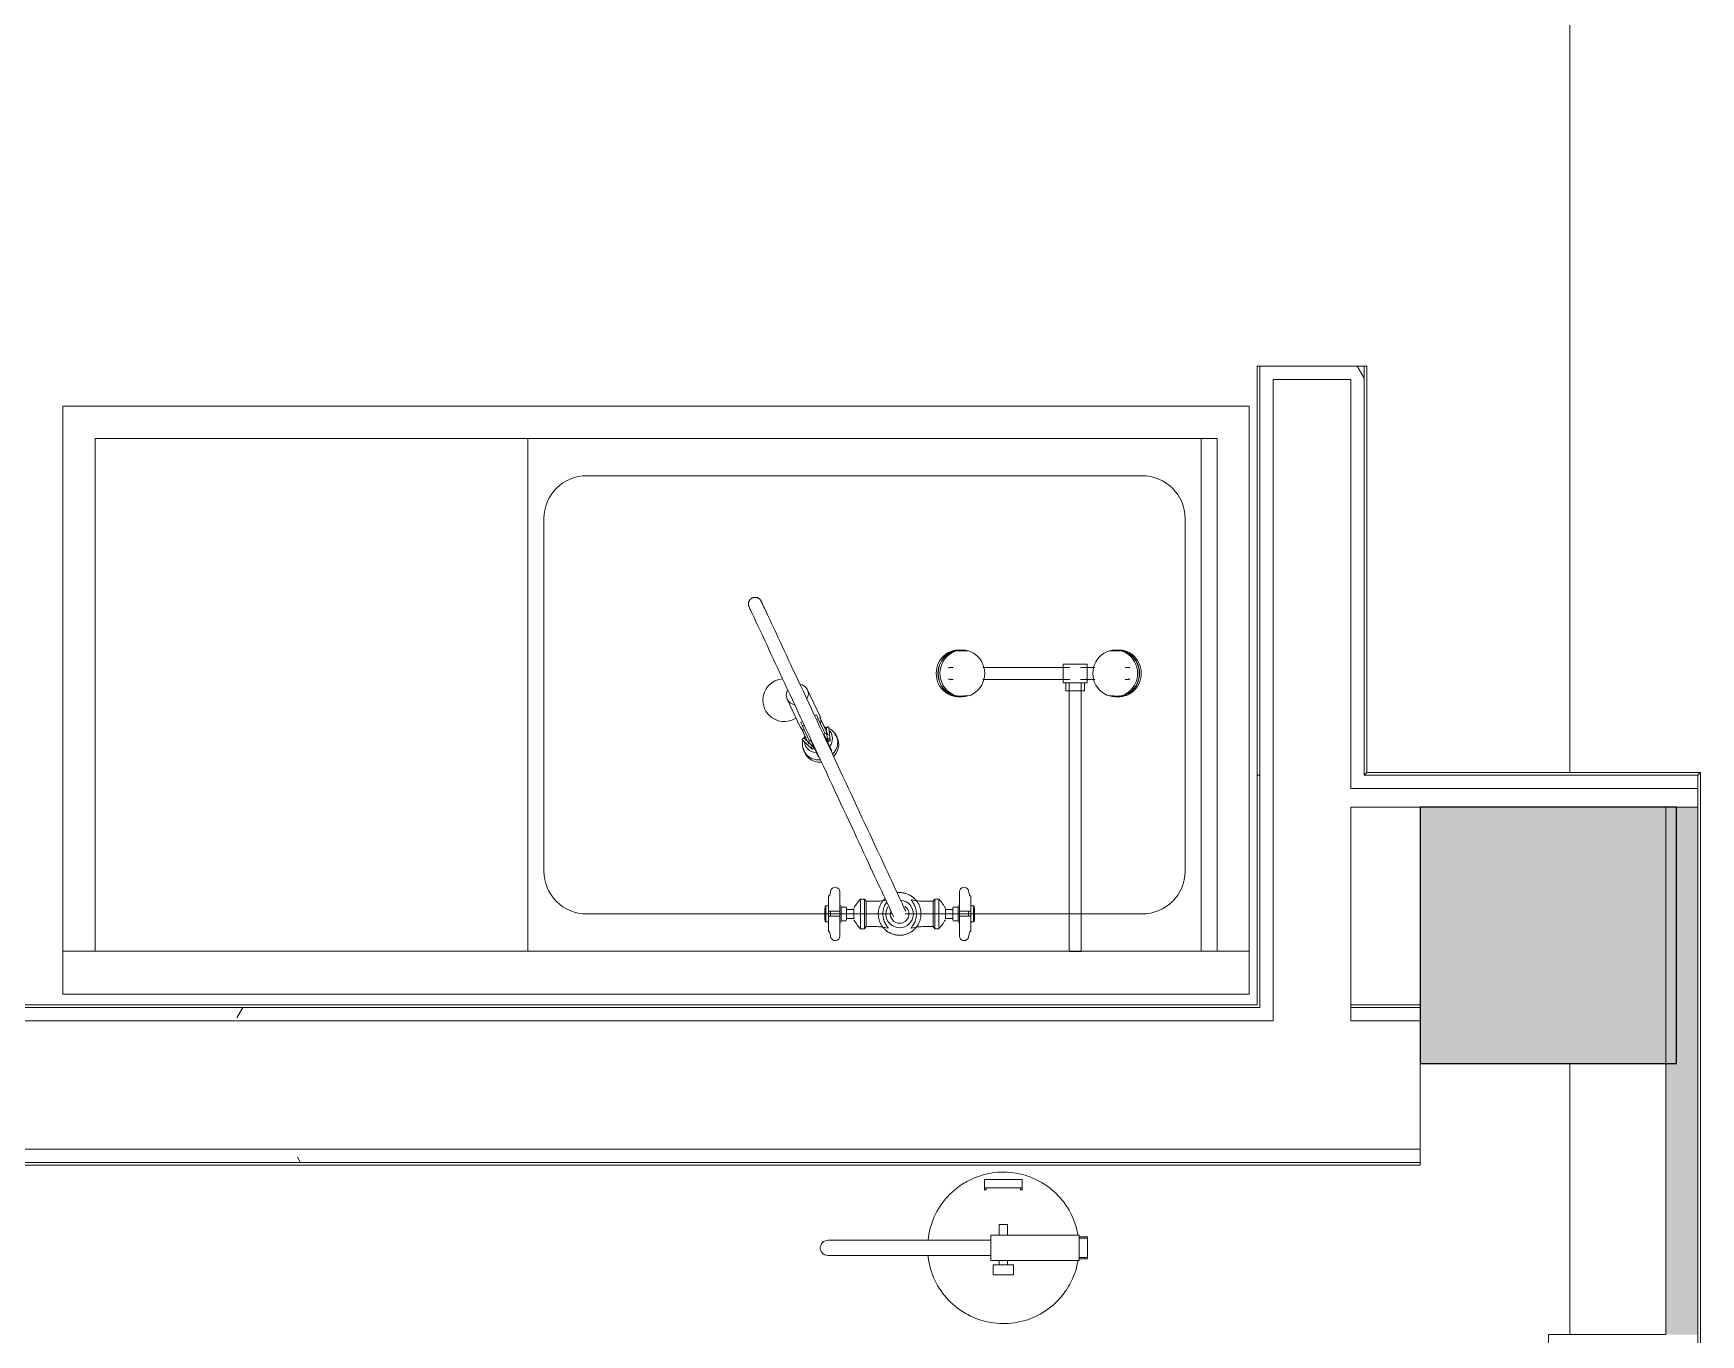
# Model space of a CAD drawing. Header units: inches. Extents: x -3640 to -1418, y -3630 to 137.
# Drawn here: x -3210.3 to -3132.3, y -2033.3 to -1972.4 of the extents above; entities that cross this region are included whole.
import ezdxf

# ---------------------------------------------------------------- set-up
doc = ezdxf.new("R2010")
doc.units = ezdxf.units.IN
doc.header["$MEASUREMENT"] = 0
doc.linetypes.add('Dash dot', pattern=[0.625, 0.25, -0.1875, 0, -0.1875])
doc.linetypes.add('Hidden Equipment- BSALS', pattern=[0.0625, 0.03125, -0.03125])
for name, color, linetype, lineweight in [('A-FLOR', 192, 'Continuous', 13), ('A-WALL', 113, 'Continuous', 13), ('A-WALL-PATT', 111, 'Continuous', 13), ('I-WALL', 2, 'Continuous', 13), ('P-SANR-FIXT', 6, 'Continuous', 13), ('Q-SPCQ', 91, 'Continuous', 13), ('S-COLS', 52, 'Continuous', 13)]:
    doc.layers.add(name, color=color, linetype=linetype, lineweight=lineweight)
pattern_1 = [(0, (0, 0), (30.72, 7.68), [1.267, -21.773, 1.267, -21.773, -122.88]), (0, (0, 0), (30.72, 7.68), [-46.08, 1.267, -44.813, 1.267, -21.773, -53.76]), (0, (0, 0), (30.72, 7.68), [-115.2, 1.267, -14.093, 1.267, -37.133]), (120, (11.52, 3.84), (-22.011075, 22.7643), [1.267, -21.773, 1.267, -21.773, -122.88]), (120, (11.52, 3.84), (-22.011075, 22.7643), [-46.08, 1.267, -44.813, 1.267, -21.773, -53.76]), (120, (11.52, 3.84), (-22.011075, 22.7643), [-115.2, 1.267, -14.093, 1.267, -37.133]), (240, (15.36, 19.2), (-8.708925, -30.4443), [1.267, -21.773, 1.267, -21.773, -122.88]), (240, (15.36, 19.2), (-8.708925, -30.4443), [-46.08, 1.267, -44.813, 1.267, -21.773, -53.76]), (240, (15.36, 19.2), (-8.708925, -30.4443), [-115.2, 1.267, -14.093, 1.267, -37.133])]

# ---------------------------------------------------------------- blocks, each defined once
blk = doc.blocks.new('15830016-STRUCT_MARTINEZ-MOORE_CENTRAL_v2018_rvt-1-DIMENSION PLAN - LEVEL 1 _567_ - 2__ - CAD')
at = {"layer": 'S-COLS', "lineweight": 5}
blk.add_hatch(color=50, dxfattribs=at).paths.add_polyline_path([(-3133.395, -2020.641), (-3133.395, -2008.641), (-3145.395, -2008.641), (-3145.395, -2020.641), (-3140.265, -2020.641)], flags=0)
at = {"layer": 'S-COLS', "color": 253, "lineweight": 25}
for p, q in [((-3133.395, -2008.641), (-3145.395, -2008.641)), ((-3145.395, -2008.641), (-3145.395, -2020.641)), ((-3133.395, -2020.641), (-3133.395, -2008.641)), ((-3145.395, -2020.641), (-3133.395, -2020.641))]:
    blk.add_line(p, q, dxfattribs=at)
blk = doc.blocks.new('Sink- Basin_Washboard- 1 sided2 - 55_5_W-1706512-DIMENSION PLAN - LEVEL 1 _567_ - 2__ - CAD')
at = {"layer": 'P-SANR-FIXT', "color": 53, "lineweight": 9}
for p, q in [((-21.132, -16.408), (-21.132, 11.092)), ((-21.132, 11.092), (34.368, 11.092)), ((34.368, 11.092), (34.368, -16.408)), ((34.368, 9.092), (-21.132, 9.092)), ((-19.632, 9.092), (-19.632, -14.908)), ((-18.882, 9.092), (-18.882, -14.908)), ((12.618, 9.092), (12.618, -14.908)), ((32.868, -14.908), (32.868, 9.092)), ((-5.041, 7.342), (-16.132, 7.342)), ((9.868, 7.342), (-4.427, 7.342)), ((-18.132, 5.342), (-18.132, -11.158)), ((11.868, 5.342), (11.868, -11.158)), ((-16.132, -13.158), (9.868, -13.158)), ((-19.632, -14.908), (32.868, -14.908)), ((34.368, -16.408), (-21.132, -16.408))]:
    blk.add_line(p, q, dxfattribs=at)
for centre, radius, start, end in [((-16.132, 5.342), 2, 90, 180), ((9.868, 5.342), 2, 360, 90), ((0.618, -2.658), 1, 0, 123.12692), ((0.618, -2.658), 1, 274.12918, 360), ((-16.132, -11.158), 2, 180, 270), ((9.868, -11.158), 2, 270, 0)]:
    blk.add_arc(centre, radius, start, end, dxfattribs=at)
blk = doc.blocks.new('15830016-PLUMB_ENCOTECH_CENTRAL_v2018_rvt-1-DIMENSION PLAN - LEVEL 1 _567_ - 2__ - CAD')
at = {"color": 161, "linetype": 'Dash dot', "lineweight": 9, "rotation": 180}
blk.add_blockref('Sink- Basin_Washboard- 1 sided2 - 55_5_W-1706512-DIMENSION PLAN - LEVEL 1 _567_ - 2__ - CAD', (-3174.528, -2006.298), dxfattribs=at)
blk = doc.blocks.new('Basic Wall _ B6-7 1_4_-BSALS - ___-3568997-DIMENSION PLAN - LEVEL 1 _567_ - 2__ - CAD')
at = {"layer": 'I-WALL', "lineweight": 20}
for p, q in [((-3145.395, -2025.391), (-3243.395, -2025.391)), ((-3145.395, -2025.266), (-3145.395, -2025.391))]:
    blk.add_line(p, q, dxfattribs=at)
blk = doc.blocks.new('Basic Wall _ B6-7 1_4_-BSALS - ___-3568996-DIMENSION PLAN - LEVEL 1 _567_ - 2__ - CAD')
at = {"layer": 'I-WALL', "lineweight": 20}
for p, q in [((-3153.02, -2017.891), (-3243.395, -2017.891)), ((-3145.395, -2017.891), (-3148.645, -2017.891))]:
    blk.add_line(p, q, dxfattribs=at)
blk = doc.blocks.new('Basic Wall _ F1-1 1_2_-BSALS - ___-3571237-DIMENSION PLAN - LEVEL 1 _567_ - 2__ - CAD')
at = {"layer": 'I-WALL', "lineweight": 20}
for p, q in [((-3148.02, -2007.141), (-3147.895, -2007.016)), ((-3132.27, -2007.016), (-3147.895, -2007.016)), ((-3132.27, -2007.016), (-3132.395, -2007.141))]:
    blk.add_line(p, q, dxfattribs=at)
blk = doc.blocks.new('Basic Wall _ F1-1 1_2_-BSALS - ___-3571244-DIMENSION PLAN - LEVEL 1 _567_ - 2__ - CAD')
at = {"layer": 'I-WALL', "lineweight": 20}
for p, q in [((-3132.395, -2007.141), (-3132.27, -2007.016)), ((-3132.27, -2034.951), (-3132.27, -2007.016)), ((-3132.27, -2034.951), (-3132.395, -2034.826))]:
    blk.add_line(p, q, dxfattribs=at)
blk = doc.blocks.new('Plumbing Fixtures- Lab- Spray Hose Deck- BSALS - SPR-1-V89-DIMENSION PLAN - LEVEL 1 _567_ - 2__ - CAD')
at = {"layer": 'P-SANR-FIXT', "lineweight": 9}
for p, q in [((-3.325, 0.105), (-3.325, 0.824)), ((-3.277, 0.824), (-3.325, 0.824)), ((-2.793, 1.031), (-2.793, 0.824)), ((-2.793, 0.824), (-2.793, 0.105)), ((2.793, 0.824), (2.793, 1.031)), ((2.793, 0.105), (2.793, 0.824)), ((3.277, 0.824), (3.325, 0.824)), ((3.325, 0.824), (3.325, 0.105)), ((-3.45, 0.376), (-3.496, 0.329)), ((-3.496, 0.285), (-3.496, 0)), ((-3.496, 0), (-3.496, -0.285)), ((-3.325, 0.376), (-3.45, 0.376)), ((-3.45, 0.326), (-3.45, 0)), ((-3.45, 0), (-3.45, -0.326)), ((-3.325, -0.125), (-3.325, 0.105)), ((-3.277, 0.105), (-3.325, 0.105)), ((-3.325, 0.105), (-3.273, 0.105)), ((-3.325, 0.097), (-3.325, 0)), ((-3.325, 0), (-3.325, -0.151)), ((-3.273, 0.105), (-3.228, 0.105)), ((-3.228, 0.105), (-2.793, 0.105)), ((-3.228, 0.105), (-3.228, -0.125)), ((-3.228, -0.125), (-3.228, 0.105)), ((-2.731, 0.386), (-2.793, 0.386)), ((-2.793, 0.125), (-2.793, 0)), ((-2.793, -0.125), (-2.793, 0.105)), ((-2.793, 0), (-2.793, -0.147)), ((-2.731, 0.334), (-2.731, 0)), ((-2.481, 0.323), (-2.731, 0.323)), ((-2.731, 0), (-2.731, -0.334)), ((-2.481, 0.28), (-2.481, 0)), ((-2.139, 0.212), (-2.481, 0.212)), ((-2.481, 0), (-2.481, -0.28)), ((-2.139, 0), (-2.139, 0.233)), ((-2.139, -0.233), (-2.139, 0)), ((-1.646, 0.693), (-1.829, 0.693)), ((-1.829, 0.693), (-1.829, 0)), ((-1.829, 0), (-1.829, -0.693)), ((-1.566, 0.595), (-1.646, 0.693)), ((-1.646, 0.693), (-1.646, 0)), ((-1.646, 0), (-1.646, -0.693)), ((-1.323, 0.595), (-1.566, 0.595)), ((-1.566, 0.595), (-1.566, 0)), ((-1.566, 0), (-1.566, -0.595)), ((-1.073, 0.595), (-1.323, 0.595)), ((1.323, 0.595), (1.073, 0.595)), ((1.566, 0.595), (1.323, 0.595)), ((1.646, 0.693), (1.566, 0.595)), ((1.566, 0.595), (1.566, 0)), ((1.566, 0), (1.566, -0.595)), ((1.829, 0.693), (1.646, 0.693)), ((1.646, 0.693), (1.646, 0)), ((1.646, 0), (1.646, -0.693)), ((1.829, 0.693), (1.829, 0)), ((1.829, 0), (1.829, -0.693)), ((2.139, 0), (2.139, 0.233)), ((2.481, 0.212), (2.139, 0.212)), ((2.139, -0.233), (2.139, 0)), ((2.731, 0.323), (2.481, 0.323)), ((2.481, 0.28), (2.481, 0)), ((2.481, 0), (2.481, -0.28)), ((2.793, 0.386), (2.731, 0.386)), ((2.731, 0.334), (2.731, 0)), ((2.731, 0), (2.731, -0.334)), ((2.793, 0.125), (2.793, 0)), ((2.793, 0.105), (2.793, -0.125)), ((2.793, 0.105), (3.228, 0.105)), ((2.793, 0), (2.793, -0.147)), ((3.228, 0.105), (3.273, 0.105)), ((3.228, 0.105), (3.228, -0.125)), ((3.228, -0.125), (3.228, 0.105)), ((3.325, 0.105), (3.273, 0.105)), ((3.277, 0.105), (3.325, 0.105)), ((3.45, 0.376), (3.325, 0.376)), ((3.325, -0.125), (3.325, 0.105)), ((3.325, 0), (3.325, 0.097)), ((3.325, -0.151), (3.325, 0)), ((3.496, 0.329), (3.45, 0.376)), ((3.45, 0.326), (3.45, 0)), ((3.45, 0), (3.45, -0.326)), ((3.496, 0.285), (3.496, 0)), ((3.496, 0), (3.496, -0.285)), ((-3.496, -0.329), (-3.45, -0.376)), ((-3.45, -0.376), (-3.325, -0.376)), ((-3.325, -0.844), (-3.325, -0.125)), ((-3.325, -0.125), (-3.277, -0.125)), ((-3.273, -0.125), (-3.325, -0.125)), ((-3.228, -0.125), (-3.273, -0.125)), ((-2.793, -0.125), (-3.228, -0.125)), ((-2.793, -0.125), (-2.793, -0.844)), ((-2.793, -0.386), (-2.731, -0.386)), ((-2.731, -0.323), (-2.481, -0.323)), ((-2.481, -0.212), (-2.139, -0.212)), ((-1.829, -0.693), (-1.646, -0.693)), ((-1.646, -0.693), (-1.566, -0.595)), ((-1.566, -0.595), (-1.323, -0.595)), ((-1.323, -0.595), (-1.073, -0.595)), ((1.073, -0.595), (1.323, -0.595)), ((1.323, -0.595), (1.566, -0.595)), ((1.566, -0.595), (1.646, -0.693)), ((1.646, -0.693), (1.829, -0.693)), ((2.139, -0.212), (2.481, -0.212)), ((2.481, -0.323), (2.731, -0.323)), ((2.731, -0.386), (2.793, -0.386)), ((3.228, -0.125), (2.793, -0.125)), ((2.793, -0.844), (2.793, -0.125)), ((3.273, -0.125), (3.228, -0.125)), ((3.273, -0.125), (3.325, -0.125)), ((3.325, -0.125), (3.277, -0.125)), ((3.325, -0.125), (3.325, -0.844)), ((3.325, -0.376), (3.45, -0.376)), ((3.45, -0.376), (3.496, -0.329)), ((-3.325, -0.844), (-3.273, -0.844)), ((-2.793, -0.844), (-2.793, -1.031)), ((2.793, -1.031), (2.793, -0.844)), ((3.325, -0.844), (3.273, -0.844)), ((3.54, -8.406), (3.177, -7.627)), ((3.8, -7.337), (4.163, -8.116)), ((4.066, -7.718), (3.958, -7.765)), ((4.538, -8.127), (4.104, -7.724)), ((4.482, -7.631), (4.433, -7.526)), ((2.915, -8.233), (2.964, -8.339)), ((3.251, -8.129), (3.312, -8.708)), ((3.405, -8.024), (3.271, -8.092)), ((3.349, -8.366), (3.628, -8.963)), ((3.359, -8.187), (3.457, -8.138)), ((3.431, -8.644), (3.379, -8.151)), ((3.461, -8.565), (3.413, -8.587)), ((3.535, -8.409), (3.484, -8.433)), ((3.81, -9.133), (3.484, -8.433)), ((4.017, -7.875), (4.083, -7.847)), ((4.045, -7.84), (4.415, -8.184)), ((4.22, -8.089), (4.135, -8.129)), ((4.22, -8.089), (4.546, -8.789)), ((4.534, -8.541), (4.256, -7.944)), ((4.412, -8.255), (4.526, -8.201)), ((4.643, -8.775), (4.457, -8.375)), ((3.374, -8.743), (3.485, -8.691)), ((3.55, -8.798), (3.737, -9.198)), ((3.725, -9.231), (4.313, -10.492)), ((3.81, -9.133), (3.895, -9.093)), ((3.894, -9.313), (3.81, -9.133)), ((3.894, -9.313), (3.979, -9.273)), ((3.979, -9.273), (3.894, -9.313)), ((4.462, -8.829), (4.546, -8.789)), ((4.546, -8.789), (4.63, -8.969)), ((4.63, -8.969), (4.546, -9.009)), ((4.546, -9.009), (4.63, -8.97)), ((5.264, -10.048), (4.677, -8.788))]:
    blk.add_line(p, q, dxfattribs=at)
at = {"layer": 'P-SANR-FIXT', "lineweight": 9, "flags": 128}
for points in [[(0, 0.999), (-0.04, 0.998), (-0.08, 0.996), (-0.12, 0.992), (-0.159, 0.986), (-0.198, 0.979), (-0.237, 0.97), (-0.276, 0.96), (-0.314, 0.948), (-0.352, 0.935), (-0.389, 0.92), (-0.425, 0.904), (-0.461, 0.886), (-0.496, 0.867), (-0.53, 0.846), (-0.564, 0.824), (-0.596, 0.801), (-0.628, 0.777), (-0.659, 0.751), (-0.688, 0.724), (-0.716, 0.696), (-0.744, 0.667), (-0.77, 0.636), (-0.795, 0.605), (-0.818, 0.573), (-0.84, 0.54), (-0.861, 0.506), (-0.881, 0.471), (-0.899, 0.435), (-0.916, 0.399), (-0.931, 0.362), (-0.945, 0.324), (-0.957, 0.286), (-0.967, 0.248), (-0.977, 0.209), (-0.984, 0.17), (-0.99, 0.13), (-0.995, 0.091), (-0.997, 0.051), (-0.999, 0.011), (-0.998, -0.029), (-0.996, -0.069), (-0.993, -0.109), (-0.988, -0.148), (-0.981, -0.188), (-0.973, -0.227), (-0.963, -0.266), (-0.951, -0.304), (-0.938, -0.342), (-0.924, -0.379), (-0.908, -0.416), (-0.891, -0.452), (-0.872, -0.487), (-0.852, -0.521), (-0.83, -0.555), (-0.807, -0.588), (-0.783, -0.62), (-0.758, -0.65), (-0.731, -0.68), (-0.704, -0.709), (-0.675, -0.736), (-0.645, -0.763), (-0.614, -0.788), (-0.582, -0.812), (-0.549, -0.835), (-0.515, -0.856), (-0.48, -0.876), (-0.445, -0.894), (-0.409, -0.911), (-0.372, -0.927), (-0.335, -0.941), (-0.297, -0.954), (-0.258, -0.965), (-0.219, -0.974), (-0.18, -0.982), (-0.141, -0.989), (-0.101, -0.994), (-0.061, -0.997), (-0.022, -0.998), (0, -0.999)], [(0.688, -0.724), (0.716, -0.696), (0.744, -0.667), (0.77, -0.636), (0.795, -0.605), (0.818, -0.573), (0.84, -0.54), (0.861, -0.506), (0.881, -0.471), (0.899, -0.435), (0.916, -0.399), (0.931, -0.362), (0.945, -0.324), (0.957, -0.286), (0.967, -0.248), (0.977, -0.209), (0.984, -0.17), (0.99, -0.13), (0.995, -0.091), (0.997, -0.051), (0.999, -0.011), (0.998, 0.029), (0.996, 0.069), (0.993, 0.109), (0.988, 0.148), (0.981, 0.188), (0.973, 0.227), (0.963, 0.266), (0.951, 0.304), (0.938, 0.342), (0.924, 0.379), (0.908, 0.416), (0.891, 0.452), (0.872, 0.487), (0.852, 0.521), (0.83, 0.555), (0.807, 0.588), (0.783, 0.62), (0.758, 0.65), (0.731, 0.68), (0.704, 0.709), (0.675, 0.736), (0.645, 0.763), (0.614, 0.788), (0.582, 0.812), (0.549, 0.835), (0.515, 0.856), (0.48, 0.876), (0.445, 0.894), (0.409, 0.911), (0.372, 0.927), (0.335, 0.941), (0.297, 0.954), (0.258, 0.965), (0.219, 0.974), (0.18, 0.982), (0.141, 0.989), (0.101, 0.994), (0.061, 0.997), (0.022, 0.998), (0, 0.999)], [(-2.139, 0.269), (-2.105, 0.33), (-2.069, 0.39), (-2.031, 0.449), (-1.99, 0.506), (-1.947, 0.561), (-1.902, 0.615), (-1.855, 0.666), (-1.829, 0.693)], [(-1.073, 0.595), (-1.001, 0.596), (-0.929, 0.601), (-0.856, 0.608), (-0.785, 0.618), (-0.713, 0.631), (-0.643, 0.647), (-0.573, 0.665), (-0.556, 0.67)], [(7.045, -14.369), (7.042, -14.363), (7.034, -14.346), (7.021, -14.317), (7.002, -14.276), (6.978, -14.224), (6.948, -14.161), (6.913, -14.086), (6.873, -14.001), (6.828, -13.904), (6.778, -13.797), (6.723, -13.678), (6.663, -13.55), (6.598, -13.41), (6.529, -13.261), (6.455, -13.102), (6.376, -12.934), (6.293, -12.756), (6.206, -12.569), (6.115, -12.374), (6.02, -12.17), (5.921, -11.958), (5.818, -11.738), (5.712, -11.511), (5.603, -11.277), (5.491, -11.036), (5.376, -10.789), (5.258, -10.536), (5.137, -10.277), (5.014, -10.014), (4.889, -9.746), (4.762, -9.473), (4.634, -9.197), (4.503, -8.918), (4.372, -8.635), (4.239, -8.351), (4.105, -8.064), (3.971, -7.776), (3.836, -7.487), (3.701, -7.197), (3.565, -6.907), (3.43, -6.617), (3.296, -6.328), (3.162, -6.041), (3.028, -5.755), (2.896, -5.471), (2.765, -5.19), (2.635, -4.912), (2.507, -4.638), (2.381, -4.367), (2.257, -4.101), (2.135, -3.84), (2.016, -3.584), (1.899, -3.334), (1.785, -3.089), (1.674, -2.851), (1.567, -2.62), (1.462, -2.397), (1.362, -2.18), (1.264, -1.972), (1.171, -1.772), (1.082, -1.58), (0.997, -1.398), (0.916, -1.224), (0.839, -1.06), (0.767, -0.906), (0.7, -0.761), (0.637, -0.627), (0.579, -0.503), (0.526, -0.389), (0.479, -0.287), (0.436, -0.195), (0.398, -0.115), (0.366, -0.045), (0.339, 0.013), (0.317, 0.06), (0.301, 0.095), (0.29, 0.118), (0.284, 0.13), (0.283, 0.132)], [(0.556, 0.67), (0.626, 0.651), (0.697, 0.634), (0.768, 0.621), (0.84, 0.61), (0.912, 0.602), (0.984, 0.597), (1.057, 0.595), (1.073, 0.595)], [(1.829, 0.693), (1.877, 0.643), (1.923, 0.59), (1.967, 0.536), (2.009, 0.48), (2.049, 0.422), (2.086, 0.363), (2.121, 0.302), (2.139, 0.269)], [(-1.829, -0.693), (-1.877, -0.643), (-1.923, -0.59), (-1.967, -0.536), (-2.009, -0.48), (-2.049, -0.422), (-2.086, -0.363), (-2.121, -0.302), (-2.139, -0.269)], [(-0.556, -0.67), (-0.626, -0.651), (-0.697, -0.634), (-0.768, -0.621), (-0.84, -0.61), (-0.912, -0.602), (-0.984, -0.597), (-1.057, -0.595), (-1.073, -0.595)], [(-0.283, -0.132), (-0.281, -0.138), (-0.272, -0.155), (-0.259, -0.184), (-0.24, -0.225), (-0.216, -0.277), (-0.186, -0.34), (-0.152, -0.414), (-0.112, -0.5), (-0.066, -0.597), (-0.016, -0.704), (0.039, -0.823), (0.099, -0.951), (0.164, -1.09), (0.233, -1.24), (0.307, -1.398), (0.386, -1.567), (0.469, -1.745), (0.556, -1.932), (0.647, -2.127), (0.742, -2.331), (0.841, -2.543), (0.944, -2.763), (1.049, -2.99), (1.159, -3.224), (1.271, -3.465), (1.386, -3.712), (1.504, -3.965), (1.625, -4.224), (1.748, -4.487), (1.873, -4.755), (2, -5.028), (2.128, -5.304), (2.259, -5.583), (2.39, -5.865), (2.523, -6.15), (2.657, -6.437), (2.791, -6.725), (2.926, -7.014), (3.061, -7.304), (3.196, -7.594), (3.332, -7.884), (3.466, -8.173), (3.6, -8.46), (3.734, -8.746), (3.866, -9.03), (3.997, -9.311), (4.127, -9.589), (4.255, -9.863), (4.381, -10.134), (4.505, -10.4), (4.627, -10.661), (4.746, -10.917), (4.863, -11.167), (4.977, -11.412), (5.087, -11.649), (5.195, -11.88), (5.299, -12.104), (5.4, -12.321), (5.497, -12.529), (5.591, -12.729), (5.68, -12.921), (5.765, -13.103), (5.846, -13.277), (5.923, -13.441), (5.995, -13.595), (6.062, -13.74), (6.125, -13.874), (6.183, -13.998), (6.235, -14.111), (6.283, -14.214), (6.326, -14.306), (6.364, -14.386), (6.396, -14.456), (6.423, -14.514), (6.445, -14.56), (6.461, -14.596), (6.472, -14.619), (6.478, -14.631), (6.479, -14.633)], [(1.073, -0.595), (1.001, -0.596), (0.929, -0.601), (0.856, -0.608), (0.785, -0.618), (0.713, -0.631), (0.646, -0.646)], [(2.139, -0.269), (2.105, -0.33), (2.069, -0.39), (2.031, -0.449), (1.99, -0.506), (1.947, -0.561), (1.902, -0.615), (1.855, -0.666), (1.829, -0.693)], [(0, -0.999), (0.04, -0.998), (0.08, -0.996), (0.12, -0.992)], [(6.479, -14.633), (6.476, -14.627), (6.468, -14.61), (6.454, -14.581), (6.435, -14.54), (6.411, -14.488), (6.382, -14.425), (6.347, -14.351), (6.307, -14.265), (6.262, -14.168), (6.212, -14.061), (6.176, -13.983)], [(6.742, -13.719), (6.796, -13.834), (6.844, -13.938), (6.888, -14.031), (6.926, -14.113), (6.959, -14.184), (6.986, -14.243), (7.009, -14.291), (7.026, -14.328), (7.038, -14.353), (7.044, -14.366), (7.045, -14.369)], [(7.045, -14.369), (7.05, -14.38), (7.055, -14.392), (7.059, -14.404), (7.063, -14.416), (7.066, -14.428), (7.068, -14.44), (7.071, -14.452), (7.072, -14.465), (7.073, -14.477), (7.074, -14.49), (7.074, -14.502), (7.074, -14.515), (7.073, -14.527), (7.072, -14.539), (7.07, -14.552), (7.068, -14.564), (7.065, -14.576), (7.062, -14.588), (7.058, -14.6), (7.054, -14.612), (7.049, -14.624), (7.044, -14.635), (7.039, -14.646), (7.033, -14.657), (7.026, -14.668), (7.019, -14.678), (7.012, -14.688), (7.004, -14.698), (6.996, -14.708), (6.988, -14.717), (6.979, -14.726), (6.97, -14.734), (6.96, -14.743), (6.95, -14.75), (6.94, -14.758), (6.93, -14.765), (6.919, -14.771), (6.908, -14.777), (6.897, -14.783), (6.886, -14.788), (6.874, -14.793), (6.862, -14.797), (6.85, -14.801), (6.838, -14.804), (6.826, -14.807), (6.814, -14.809), (6.802, -14.811), (6.789, -14.812), (6.777, -14.813), (6.764, -14.813), (6.752, -14.813), (6.739, -14.813), (6.727, -14.811), (6.714, -14.81), (6.702, -14.808), (6.69, -14.805), (6.678, -14.802), (6.666, -14.798), (6.654, -14.794), (6.642, -14.79), (6.631, -14.785), (6.62, -14.779), (6.609, -14.773), (6.598, -14.767), (6.587, -14.76), (6.577, -14.753), (6.567, -14.745), (6.558, -14.737), (6.548, -14.729), (6.539, -14.72), (6.531, -14.711), (6.522, -14.702), (6.515, -14.692), (6.507, -14.682), (6.5, -14.672), (6.494, -14.661), (6.487, -14.65), (6.482, -14.639), (6.479, -14.633)]]:
    blk.add_lwpolyline(points, dxfattribs=at)
at = {"layer": 'P-SANR-FIXT', "lineweight": 9}
for centre, radius, start, end in [((0.912, 0.106), 4.25, 166.97077, 170.28305), ((-3.012, 1.031), 0.219, 0, 171.23458), ((0, 0), 0.998, 117.28713, 133.28419), ((0, 0), 0.998, 90, 101.45471), ((0, 0), 0.998, 78.54529, 90), ((0, 0), 0.998, 46.71581, 62.71287), ((3.012, 1.031), 0.219, 8.76542, 180), ((-0.912, 0.106), 4.25, 9.71695, 13.02923), ((0, 0), 0.644, 90, 264.52868), ((0, 0), 0.437, 90, 236.66853), ((0, 0), 0.644, 328.75986, 90), ((0, 0), 0.437, 350.11218, 90), ((0, 0), 0.998, 226.71581, 242.71287), ((0.912, -0.106), 4.25, 189.99062, 193.02923), ((-3.012, -1.031), 0.219, 188.76542, 0), ((0, 0), 0.998, 258.54529, 270), ((0, 0), 0.998, 270, 276.42572), ((3.012, -1.031), 0.219, 180, 351.23458), ((-0.912, -0.106), 4.25, 346.97077, 350.00938)]:
    blk.add_arc(centre, radius, start, end, dxfattribs=at)
for centre, major_axis, ratio, start_param, end_param in [((3.674, -7.88), (0.759, 0.354), 0.913545, 1.969306, 3.421509), ((3.723, -7.985), (0.759, 0.354), 0.913545, 1.969306, 3.782282), ((3.674, -7.88), (0.759, 0.354), 0.913545, 5.969026, 7.454661), ((3.723, -7.985), (0.759, 0.354), 0.913545, 5.639397, 7.454661), ((3.805, -8.162), (0.607, 0.283), 0.913545, 6.010726, 7.253543), ((3.805, -8.162), (0.607, 0.283), 0.913545, 2.14067, 3.337942), ((3.802, -8.155), (0.453, 0.211), 0.406737, 2.356194, 2.617994), ((3.802, -8.155), (0.453, 0.211), 0.406737, 3.403392, 3.665191), ((3.802, -8.155), (0.453, 0.211), 0.406737, 0.535716, 0.785398), ((3.802, -8.155), (0.453, 0.211), 0.406737, 5.759587, 6.021386), ((3.723, -7.985), (0.759, 0.354), 0.913545, 5.340708, 5.526495), ((3.805, -8.162), (0.607, 0.283), 0.913545, 5.602829, 5.730956), ((4.201, -9.009), (0.476, 0.222), 0.913545, 0, 0.606534), ((3.723, -7.985), (0.759, 0.354), 0.913545, 3.898475, 4.08407), ((3.805, -8.162), (0.607, 0.283), 0.913545, 3.701393, 3.821949), ((4.201, -9.009), (0.476, 0.222), 0.913545, 2.535059, 3.141593), ((4.788, -10.27), (0.476, 0.222), 0.913545, 2.231267, 4.051918), ((4.788, -10.27), (0.476, 0.222), 0.913545, 5.374204, 7.192166)]:
    blk.add_ellipse(centre, major_axis=major_axis, ratio=ratio, start_param=start_param, end_param=end_param, dxfattribs=at)
for points, knots in [([(-0.536, 0.667), (-0.536, 0.664), (-0.541, 0.655), (-0.555, 0.633), (-0.571, 0.61), (-0.583, 0.594), (-0.589, 0.584), (-0.594, 0.576), (-0.599, 0.569), (-0.606, 0.558), (-0.619, 0.539), (-0.639, 0.509), (-0.662, 0.468), (-0.692, 0.412), (-0.726, 0.334), (-0.758, 0.23), (-0.779, 0.119), (-0.784, 0.04), (-0.784, 0)], [0.5555556, 0.5555556, 0.5555556, 0.5555556, 0.5833333, 0.6111111, 0.6388889, 0.6527778, 0.6597222, 0.6666667, 0.6736111, 0.6805556, 0.6944444, 0.7222222, 0.75, 0.7777778, 0.8333333, 0.8888889, 0.9444444, 1, 1, 1, 1]), ([(-0.784, 0), (-0.784, -0.04), (-0.779, -0.119), (-0.758, -0.23), (-0.726, -0.334), (-0.692, -0.412), (-0.662, -0.468), (-0.639, -0.509), (-0.619, -0.539), (-0.606, -0.558), (-0.599, -0.569), (-0.594, -0.576), (-0.589, -0.584), (-0.583, -0.594), (-0.571, -0.61), (-0.555, -0.633), (-0.541, -0.655), (-0.536, -0.664), (-0.536, -0.667)], [0, 0, 0, 0, 0.0555556, 0.1111111, 0.1666667, 0.2222222, 0.25, 0.2777778, 0.3055556, 0.3194444, 0.3263889, 0.3333333, 0.3402778, 0.3472222, 0.3611111, 0.3888889, 0.4166667, 0.4444444, 0.4444444, 0.4444444, 0.4444444]), ([(0.536, 0.667), (0.536, 0.664), (0.54, 0.655), (0.553, 0.637), (0.565, 0.62), (0.575, 0.607), (0.583, 0.594), (0.589, 0.585), (0.592, 0.58), (0.594, 0.576), (0.597, 0.572), (0.6, 0.567), (0.606, 0.558), (0.615, 0.543), (0.626, 0.526), (0.642, 0.501), (0.659, 0.475), (0.672, 0.45), (0.679, 0.436), (0.684, 0.425), (0.689, 0.414), (0.696, 0.399), (0.708, 0.372), (0.724, 0.332), (0.742, 0.282), (0.757, 0.229), (0.768, 0.174), (0.779, 0.099), (0.783, 0.04), (0.784, 0)], [0.5555556, 0.5555556, 0.5555556, 0.5555556, 0.5833333, 0.6111111, 0.625, 0.6388889, 0.6527778, 0.6597222, 0.6631944, 0.6666667, 0.6701389, 0.6736111, 0.6805556, 0.6944444, 0.7083333, 0.7222222, 0.75, 0.7638889, 0.7708333, 0.7777778, 0.7847222, 0.7916667, 0.8055556, 0.8333333, 0.8611111, 0.8888889, 0.9166667, 0.9444444, 1, 1, 1, 1]), ([(0.784, 0), (0.783, -0.04), (0.779, -0.099), (0.768, -0.174), (0.757, -0.229), (0.742, -0.282), (0.724, -0.332), (0.708, -0.372), (0.696, -0.399), (0.689, -0.414), (0.684, -0.425), (0.679, -0.436), (0.672, -0.45), (0.659, -0.475), (0.642, -0.501), (0.626, -0.526), (0.615, -0.543), (0.608, -0.555), (0.604, -0.561), (0.604, -0.561)], [0, 0, 0, 0, 0.0555556, 0.0833333, 0.1111111, 0.1388889, 0.1666667, 0.1944444, 0.2083333, 0.2152778, 0.2222222, 0.2291667, 0.2361111, 0.25, 0.2777778, 0.2916667, 0.3055556, 0.3194444, 0.3200254, 0.3200254, 0.3200254, 0.3200254]), ([(4.116, -7.74), (4.113, -7.735), (4.108, -7.727), (4.1, -7.72), (4.092, -7.716), (4.086, -7.715), (4.08, -7.714), (4.074, -7.715), (4.068, -7.717), (4.062, -7.72), (4.056, -7.724), (4.05, -7.729), (4.045, -7.735), (4.04, -7.742), (4.036, -7.749), (4.033, -7.757), (4.03, -7.766), (4.029, -7.774), (4.027, -7.783), (4.027, -7.795), (4.029, -7.809), (4.032, -7.82), (4.034, -7.824)], [0, 0, 0, 0, 0.083333, 0.166667, 0.208333, 0.25, 0.291667, 0.333333, 0.375, 0.416667, 0.458333, 0.5, 0.541667, 0.583333, 0.625, 0.666667, 0.708333, 0.75, 0.791667, 0.833333, 0.916667, 1, 1, 1, 1]), ([(4.034, -7.824), (4.036, -7.829), (4.042, -7.837), (4.05, -7.844), (4.058, -7.848), (4.064, -7.849), (4.07, -7.85), (4.076, -7.849), (4.082, -7.847), (4.088, -7.844), (4.094, -7.84), (4.1, -7.835), (4.105, -7.829), (4.109, -7.822), (4.113, -7.815), (4.117, -7.807), (4.119, -7.798), (4.121, -7.79), (4.122, -7.781), (4.123, -7.769), (4.121, -7.755), (4.118, -7.745), (4.116, -7.74)], [0, 0, 0, 0, 0.083333, 0.166667, 0.208333, 0.25, 0.291667, 0.333333, 0.375, 0.416667, 0.458333, 0.5, 0.541667, 0.583333, 0.625, 0.666667, 0.708333, 0.75, 0.791667, 0.833333, 0.916667, 1, 1, 1, 1]), ([(3.256, -8.145), (3.254, -8.14), (3.251, -8.131), (3.251, -8.12), (3.253, -8.112), (3.256, -8.106), (3.259, -8.101), (3.264, -8.097), (3.27, -8.093), (3.276, -8.09), (3.283, -8.088), (3.29, -8.087), (3.298, -8.087), (3.307, -8.087), (3.315, -8.089), (3.323, -8.092), (3.332, -8.095), (3.34, -8.099), (3.347, -8.104), (3.357, -8.111), (3.367, -8.121), (3.372, -8.13), (3.374, -8.135)], [0, 0, 0, 0, 0.083333, 0.166667, 0.208333, 0.25, 0.291667, 0.333333, 0.375, 0.416667, 0.458333, 0.5, 0.541667, 0.583333, 0.625, 0.666667, 0.708333, 0.75, 0.791667, 0.833333, 0.916667, 1, 1, 1, 1]), ([(3.374, -8.135), (3.377, -8.14), (3.38, -8.149), (3.38, -8.16), (3.377, -8.168), (3.375, -8.174), (3.371, -8.179), (3.366, -8.183), (3.361, -8.187), (3.354, -8.19), (3.347, -8.192), (3.34, -8.193), (3.332, -8.193), (3.324, -8.192), (3.315, -8.191), (3.307, -8.188), (3.299, -8.185), (3.291, -8.181), (3.283, -8.176), (3.274, -8.169), (3.264, -8.159), (3.258, -8.15), (3.256, -8.145)], [0, 0, 0, 0, 0.083333, 0.166667, 0.208333, 0.25, 0.291667, 0.333333, 0.375, 0.416667, 0.458333, 0.5, 0.541667, 0.583333, 0.625, 0.666667, 0.708333, 0.75, 0.791667, 0.833333, 0.916667, 1, 1, 1, 1]), ([(4.4, -8.138), (4.399, -8.14), (4.398, -8.145), (4.398, -8.154), (4.4, -8.161), (4.402, -8.166)], [0.8333333, 0.8333333, 0.8333333, 0.8333333, 0.875, 0.9166667, 1, 1, 1, 1]), ([(4.402, -8.166), (4.404, -8.17), (4.409, -8.177), (4.417, -8.185), (4.424, -8.191), (4.432, -8.196), (4.441, -8.2), (4.451, -8.204), (4.461, -8.206), (4.471, -8.208), (4.481, -8.209), (4.491, -8.209), (4.501, -8.208), (4.511, -8.206), (4.52, -8.204), (4.528, -8.2), (4.535, -8.196), (4.542, -8.191), (4.547, -8.185), (4.551, -8.179), (4.554, -8.173), (4.555, -8.166), (4.555, -8.156), (4.553, -8.149), (4.551, -8.145)], [0, 0, 0, 0, 0.083333, 0.125, 0.166667, 0.208333, 0.25, 0.291667, 0.333333, 0.375, 0.416667, 0.458333, 0.5, 0.541667, 0.583333, 0.625, 0.666667, 0.708333, 0.75, 0.791667, 0.833333, 0.875, 0.916667, 1, 1, 1, 1]), ([(4.551, -8.145), (4.549, -8.14), (4.545, -8.133), (4.536, -8.125), (4.529, -8.12), (4.521, -8.115), (4.512, -8.11), (4.503, -8.107), (4.496, -8.105), (4.493, -8.104)], [0, 0, 0, 0, 0.0833333, 0.125, 0.1666667, 0.2083333, 0.25, 0.2916667, 0.3333333, 0.3333333, 0.3333333, 0.3333333]), ([(3.316, -8.726), (3.314, -8.722), (3.312, -8.714), (3.311, -8.702), (3.311, -8.693), (3.313, -8.684), (3.315, -8.674), (3.318, -8.665), (3.321, -8.658), (3.322, -8.655)], [0, 0, 0, 0, 0.0833333, 0.125, 0.1666667, 0.2083333, 0.25, 0.2916667, 0.3333333, 0.3333333, 0.3333333, 0.3333333]), ([(3.374, -8.743), (3.374, -8.744), (3.371, -8.745), (3.365, -8.747), (3.357, -8.749), (3.35, -8.749), (3.343, -8.748), (3.336, -8.746), (3.33, -8.743), (3.323, -8.737), (3.319, -8.731), (3.316, -8.726)], [0.6166728, 0.6166728, 0.6166728, 0.6166728, 0.625, 0.6666667, 0.7083333, 0.75, 0.7916667, 0.8333333, 0.875, 0.9166667, 1, 1, 1, 1]), ([(3.426, -8.625), (3.428, -8.63), (3.43, -8.638), (3.431, -8.649), (3.431, -8.659), (3.43, -8.668), (3.427, -8.678), (3.424, -8.687), (3.42, -8.697), (3.415, -8.706), (3.409, -8.714), (3.403, -8.722), (3.396, -8.729), (3.388, -8.735), (3.383, -8.739), (3.381, -8.74)], [0, 0, 0, 0, 0.0833333, 0.125, 0.1666667, 0.2083333, 0.25, 0.2916667, 0.3333333, 0.375, 0.4166667, 0.4583333, 0.5, 0.5416667, 0.5833333, 0.5833333, 0.5833333, 0.5833333]), ([(3.406, -8.606), (3.408, -8.607), (3.412, -8.609), (3.419, -8.615), (3.423, -8.621), (3.426, -8.625)], [0.8333333, 0.8333333, 0.8333333, 0.8333333, 0.875, 0.9166667, 1, 1, 1, 1])]:
    blk.add_open_spline(points, degree=3, knots=knots, dxfattribs=at)
blk = doc.blocks.new('Emergency_Eyewash-Face Mount - EW-1-V90-DIMENSION PLAN - LEVEL 1 _567_ - 2__ - CAD')
at = {"layer": 'P-SANR-FIXT', "lineweight": 9}
for p, q in [((-10.778, 10.013), (-10.778, -2.543)), ((-10.216, 10.013), (-10.778, 10.013)), ((-10.216, -2.543), (-10.216, 10.013)), ((-12.465, -1.898), (-12.548, -1.898)), ((-12.455, -1.93), (-12.465, -1.93)), ((-12.373, -1.898), (-12.455, -1.898)), ((-10.935, -2.168), (-10.935, -2.543)), ((-10.935, -2.168), (-10.059, -2.168)), ((-10.059, -2.543), (-10.059, -2.168)), ((-5.139, -1.898), (-5.221, -1.898)), ((-5.128, -1.93), (-5.139, -1.93)), ((-5.046, -1.898), (-5.128, -1.898)), ((-10.75, -2.71), (-11.415, -2.71)), ((-11.06, -2.543), (-11.06, -3.418)), ((-9.934, -2.543), (-11.06, -2.543)), ((-6.179, -2.71), (-10.25, -2.71)), ((-9.934, -3.418), (-9.934, -2.543)), ((-11.415, -3.274), (-10.75, -3.274)), ((-9.934, -3.418), (-11.06, -3.418)), ((-10.25, -3.274), (-6.179, -3.274)), ((-12.548, -4.086), (-12.465, -4.086)), ((-12.465, -4.055), (-12.455, -4.055)), ((-12.455, -4.086), (-12.373, -4.086)), ((-5.221, -4.086), (-5.139, -4.086)), ((-5.139, -4.055), (-5.128, -4.055)), ((-5.128, -4.086), (-5.046, -4.086))]:
    blk.add_line(p, q, dxfattribs=at)
at = {"layer": 'P-SANR-FIXT', "lineweight": 9, "flags": 128}
for points in [[(-13.061, -2.734), (-13.051, -2.73), (-13.04, -2.726), (-13.029, -2.722), (-13.018, -2.719), (-13.007, -2.717), (-12.996, -2.715), (-12.985, -2.713), (-12.974, -2.712), (-12.963, -2.711), (-12.952, -2.71)], [(-12.842, -2.71), (-12.863, -2.71), (-12.881, -2.71), (-12.897, -2.71), (-12.911, -2.71), (-12.922, -2.71), (-12.932, -2.71), (-12.939, -2.71), (-12.945, -2.71), (-12.948, -2.71)], [(-12.947, -2.71), (-12.944, -2.71), (-12.939, -2.71), (-12.931, -2.71), (-12.921, -2.71), (-12.909, -2.71)], [(-4.685, -2.71), (-4.688, -2.71), (-4.694, -2.71), (-4.701, -2.71), (-4.711, -2.71), (-4.723, -2.71), (-4.737, -2.71), (-4.754, -2.71), (-4.772, -2.71), (-4.792, -2.71)], [(-4.721, -2.71), (-4.71, -2.71), (-4.7, -2.71), (-4.693, -2.71), (-4.688, -2.71), (-4.685, -2.71)], [(-4.673, -2.711), (-4.661, -2.711), (-4.65, -2.712), (-4.639, -2.714), (-4.628, -2.716), (-4.617, -2.718), (-4.606, -2.721), (-4.595, -2.725), (-4.585, -2.728), (-4.574, -2.733)], [(-12.96, -3.274), (-12.971, -3.273), (-12.982, -3.272), (-12.993, -3.27), (-13.004, -3.268), (-13.015, -3.266), (-13.026, -3.263), (-13.037, -3.26), (-13.048, -3.256), (-13.058, -3.252)], [(-12.907, -3.274), (-12.919, -3.274), (-12.929, -3.274), (-12.937, -3.274), (-12.943, -3.274), (-12.947, -3.274), (-12.948, -3.274)], [(-12.947, -3.274), (-12.944, -3.274), (-12.939, -3.274), (-12.931, -3.274), (-12.921, -3.274), (-12.909, -3.274), (-12.895, -3.274), (-12.879, -3.274), (-12.86, -3.274), (-12.84, -3.274)], [(-4.79, -3.274), (-4.77, -3.274), (-4.752, -3.274), (-4.736, -3.274), (-4.722, -3.274), (-4.71, -3.274), (-4.701, -3.274), (-4.693, -3.274), (-4.688, -3.274), (-4.685, -3.274)], [(-4.685, -3.274), (-4.688, -3.274), (-4.694, -3.274), (-4.701, -3.274), (-4.711, -3.274), (-4.723, -3.274)], [(-4.571, -3.25), (-4.582, -3.255), (-4.592, -3.259), (-4.603, -3.262), (-4.614, -3.265), (-4.625, -3.268), (-4.636, -3.27), (-4.647, -3.272), (-4.658, -3.273), (-4.67, -3.274), (-4.681, -3.274)]]:
    blk.add_lwpolyline(points, dxfattribs=at)
at = {"layer": 'P-SANR-FIXT', "lineweight": 9}
for centre, major_axis, start_param, end_param in [((-12.548, -2.992), (0, 1.094), 5.969027, 7.853982), ((-12.465, -2.992), (0, 1.094), 5.969027, 7.853982), ((-12.455, -2.992), (0, 1.094), 5.969026, 7.853982), ((-12.373, -2.992), (0, 1.094), 4.712389, 7.853982), ((-12.465, -2.992), (0, 1.063), 6.147977, 6.418394), ((-12.455, -2.992), (0, 1.063), 6.161906, 6.404464), ((-5.221, -2.992), (0, 1.094), 4.712389, 7.853982), ((-5.139, -2.992), (0, 1.094), 4.712389, 6.597345), ((-5.128, -2.992), (0, 1.094), 4.712389, 6.597344), ((-5.046, -2.992), (0, 1.094), 4.712389, 6.597344), ((-5.139, -2.992), (0, 1.063), 6.147977, 6.418394), ((-5.128, -2.992), (0, 1.063), 6.161906, 6.404464), ((-12.548, -2.992), (0, 1.094), 1.570796, 3.455751), ((-12.465, -2.992), (0, 1.094), 1.570796, 3.455751), ((-12.455, -2.992), (0, 1.094), 1.570796, 3.455752), ((-12.373, -2.992), (0, 1.094), 1.570796, 4.712389), ((-5.221, -2.992), (0, 1.094), 1.570796, 4.712389), ((-5.139, -2.992), (0, 1.094), 2.827433, 4.712389), ((-5.128, -2.992), (0, 1.094), 2.827434, 4.712389), ((-5.046, -2.992), (0, 1.094), 2.827434, 4.712389), ((-12.465, -2.992), (0, 1.063), 3.006384, 3.276801), ((-12.455, -2.992), (0, 1.063), 3.020314, 3.262872), ((-5.139, -2.992), (0, 1.063), 3.006384, 3.276801), ((-5.128, -2.992), (0, 1.063), 3.020314, 3.262872)]:
    blk.add_ellipse(centre, major_axis=major_axis, ratio=0.956305, start_param=start_param, end_param=end_param, dxfattribs=at)
blk = doc.blocks.new('Basic Wall _ B3-4 7_8_-BSALS - ___-3568041-DIMENSION PLAN - LEVEL 1 _567_ - 2__ - CAD')
at = {"layer": 'I-WALL', "lineweight": 20}
for p, q in [((-3148.02, -1988.016), (-3147.895, -1988.016)), ((-3147.895, -1988.016), (-3147.895, -2007.016)), ((-3147.895, -2007.016), (-3148.02, -2007.141))]:
    blk.add_line(p, q, dxfattribs=at)
blk = doc.blocks.new('Basic Wall _ B3-4 7_8_-BSALS - ___-3568040-DIMENSION PLAN - LEVEL 1 _567_ - 2__ - CAD')
at = {"layer": 'I-WALL', "lineweight": 20}
for q in [(-3152.895, -1988.016), (-3153.02, -2007.141)]:
    blk.add_line((-3153.02, -1988.016), q, dxfattribs=at)
blk = doc.blocks.new('Equip-Fire_Extinguisher-Bracket-Mnt-BSALS - FEB-V91-DIMENSION PLAN - LEVEL 1 _567_ - 2__ - CAD')
at = {"layer": 'Q-SPCQ', "lineweight": 20}
for p, q in [((-0.886, 3.205), (0.886, 3.205)), ((-0.886, 2.811), (-0.886, 3.205)), ((0.886, 3.205), (0.886, 2.811)), ((-0.886, 2.708), (-0.886, 2.811)), ((-0.886, 2.811), (0.886, 2.811)), ((-0.806, 2.811), (-0.806, 2.71)), ((0.806, 2.71), (0.806, 2.811)), ((0.886, 2.811), (0.886, 2.708)), ((-0.197, 1.099), (-0.197, 0.594)), ((-0.197, 1.099), (0.197, 1.099)), ((-0.19, 1.099), (-0.197, 1.099)), ((0.197, 1.099), (0.19, 1.099)), ((0.197, 0.594), (0.197, 1.099)), ((-0.591, -0.593), (-0.591, 0.594)), ((3.543, 0.594), (3.543, -0.593)), ((3.937, 0.457), (3.937, 0.515)), ((3.937, 0.457), (3.937, -0.457)), ((-0.197, -0.593), (-0.197, -0.798)), ((0.197, -0.798), (0.197, -0.593)), ((3.937, -0.515), (3.937, -0.457)), ((-0.471, -0.798), (-0.471, -1.269)), ((-0.471, -0.798), (0.471, -0.798)), ((-0.455, -0.798), (-0.471, -0.798)), ((-0.471, -1.269), (-0.455, -1.269)), ((0.471, -1.269), (-0.471, -1.269)), ((0.471, -0.798), (0.455, -0.798)), ((0.455, -1.269), (0.471, -1.269)), ((0.471, -1.269), (0.471, -0.798))]:
    blk.add_line(p, q, dxfattribs=at)
at = {"layer": 'Q-SPCQ', "lineweight": 20, "flags": 128}
for points in [[(3.493, 0.594), (3.473, 0.704), (3.442, 0.842), (3.405, 0.979), (3.363, 1.115), (3.316, 1.248), (3.264, 1.38), (3.206, 1.509), (3.143, 1.636), (3.075, 1.761), (3.002, 1.882), (2.924, 2.001), (2.842, 2.116), (2.755, 2.228), (2.664, 2.336), (2.568, 2.441), (2.469, 2.542), (2.365, 2.638), (2.258, 2.731), (2.147, 2.819), (2.032, 2.903), (1.914, 2.982), (1.794, 3.056), (1.67, 3.125), (1.544, 3.189), (1.415, 3.249), (1.284, 3.303), (1.151, 3.351), (1.016, 3.395), (0.879, 3.432), (0.741, 3.465), (0.602, 3.492), (0.462, 3.513), (0.321, 3.529), (0.18, 3.539), (0.038, 3.543), (-0.103, 3.542), (-0.245, 3.535), (-0.386, 3.522), (-0.527, 3.504), (-0.666, 3.48), (-0.805, 3.451), (-0.942, 3.416), (-1.078, 3.375), (-1.212, 3.329), (-1.345, 3.278), (-1.475, 3.222), (-1.602, 3.16), (-1.727, 3.094), (-1.85, 3.022), (-1.969, 2.946), (-2.085, 2.865), (-2.198, 2.779), (-2.308, 2.689), (-2.413, 2.595), (-2.515, 2.496), (-2.613, 2.393), (-2.706, 2.287), (-2.796, 2.177), (-2.881, 2.063), (-2.961, 1.947), (-3.036, 1.827), (-3.107, 1.704), (-3.172, 1.578), (-3.233, 1.45), (-3.288, 1.32), (-3.339, 1.187), (-3.383, 1.053), (-3.423, 0.916), (-3.457, 0.779), (-3.485, 0.64), (-3.508, 0.5), (-3.525, 0.359)], [(-8.216, -0.354), (-8.29, -0.346), (-8.361, -0.323), (-8.426, -0.285), (-8.481, -0.234), (-8.524, -0.173), (-8.554, -0.104), (-8.568, -0.03), (-8.567, 0.045), (-8.549, 0.118), (-8.517, 0.186), (-8.471, 0.245), (-8.415, 0.293), (-8.368, 0.32), (-8.29, 0.346), (-8.216, 0.354)], [(-0.591, 0.354), (-2.127, 0.354), (-3.61, 0.354), (-4.886, 0.354), (-5.956, 0.354), (-6.818, 0.354), (-7.475, 0.354), (-7.925, 0.354), (-8.168, 0.354), (-8.204, 0.354), (-8.034, 0.354)], [(-8.034, 0.354), (-8.204, 0.354), (-8.168, 0.354), (-7.925, 0.354), (-7.475, 0.354), (-6.818, 0.354), (-5.956, 0.354), (-4.886, 0.354), (-3.61, 0.354), (-2.127, 0.354), (-0.591, 0.354)], [(-8.034, -0.354), (-8.204, -0.354), (-8.168, -0.354), (-7.925, -0.354), (-7.475, -0.354), (-6.818, -0.354), (-5.956, -0.354), (-4.886, -0.354), (-3.61, -0.354), (-2.127, -0.354), (-0.591, -0.354)], [(-0.591, -0.354), (-2.127, -0.354), (-3.61, -0.354), (-4.886, -0.354), (-5.956, -0.354), (-6.818, -0.354), (-7.475, -0.354), (-7.925, -0.354), (-8.168, -0.354), (-8.204, -0.354), (-8.034, -0.354)], [(-3.526, -0.347), (-3.518, -0.424), (-3.498, -0.565), (-3.473, -0.704), (-3.442, -0.842), (-3.405, -0.979), (-3.363, -1.115), (-3.316, -1.248), (-3.264, -1.38), (-3.206, -1.509), (-3.143, -1.636), (-3.075, -1.761), (-3.002, -1.882), (-2.924, -2.001), (-2.842, -2.116), (-2.755, -2.228), (-2.664, -2.336), (-2.568, -2.441), (-2.469, -2.542), (-2.365, -2.638), (-2.258, -2.731), (-2.147, -2.819), (-2.032, -2.903), (-1.914, -2.982), (-1.794, -3.056), (-1.67, -3.125), (-1.544, -3.189), (-1.415, -3.249), (-1.284, -3.303), (-1.151, -3.351), (-1.016, -3.395), (-0.879, -3.432), (-0.741, -3.465), (-0.602, -3.492), (-0.462, -3.513), (-0.321, -3.529), (-0.18, -3.539), (-0.038, -3.543), (0.103, -3.542), (0.245, -3.535), (0.386, -3.522), (0.527, -3.504), (0.666, -3.48), (0.805, -3.451), (0.942, -3.416), (1.078, -3.375), (1.212, -3.329), (1.345, -3.278), (1.475, -3.222), (1.602, -3.16), (1.727, -3.094), (1.85, -3.022), (1.969, -2.946), (2.085, -2.865), (2.198, -2.779), (2.308, -2.689), (2.413, -2.595), (2.515, -2.496), (2.613, -2.393), (2.706, -2.287), (2.796, -2.177), (2.881, -2.063), (2.961, -1.947), (3.036, -1.827), (3.107, -1.704), (3.172, -1.578), (3.233, -1.45), (3.288, -1.32), (3.339, -1.187), (3.383, -1.053), (3.423, -0.916), (3.457, -0.779), (3.485, -0.64), (3.493, -0.593)]]:
    blk.add_lwpolyline(points, dxfattribs=at)
at = {"layer": 'Q-SPCQ', "lineweight": 20}
for start, end in [(118.43379, 121.2684), (58.85413, 61.31522), (238.85413, 241.31522), (298.43379, 301.2684)]:
    blk.add_arc((0, 0), 3.543, start, end, dxfattribs=at)
for centre, start_param, end_param in [((-0.006, 1.785), 1.719907, 1.734919), ((0.006, 1.785), 1.406674, 1.421685)]:
    blk.add_ellipse(centre, major_axis=(5.385, 0), ratio=0.173648, start_param=start_param, end_param=end_param, dxfattribs=at)
for points in [[(-0.886, 2.708), (-0.886, 2.743), (-0.886, 2.778), (-0.886, 2.812)], [(0.886, 2.812), (0.886, 2.778), (0.886, 2.743), (0.886, 2.708)], [(-0.591, 0.594), (-0.118, 0.594), (1.26, 0.594), (3.543, 0.594)], [(3.544, 0.515), (3.677, 0.515), (3.808, 0.515), (3.937, 0.515)], [(3.544, 0.457), (3.677, 0.457), (3.808, 0.457), (3.937, 0.457)], [(3.543, -0.593), (1.26, -0.593), (-0.118, -0.593), (-0.591, -0.593)], [(3.937, -0.457), (3.808, -0.457), (3.677, -0.457), (3.544, -0.457)], [(3.937, -0.515), (3.808, -0.515), (3.677, -0.515), (3.544, -0.515)]]:
    blk.add_open_spline(points, degree=3, dxfattribs=at)
blk = doc.blocks.new('Basic Wall _ A3-4 1_4_-BSALS - ___-3569878-DIMENSION PLAN - LEVEL 1 _567_ - 2__ - CAD')
at = {"layer": 'I-WALL', "lineweight": 20}
for q in [(-3152.895, -2007.141), (-3153.02, -2017.891)]:
    blk.add_line((-3153.02, -2007.141), q, dxfattribs=at)

msp = doc.modelspace()

# ---------------------------------------------------------------- block references
at = {"lineweight": 5}
msp.add_blockref('15830016-STRUCT_MARTINEZ-MOORE_CENTRAL_v2018_rvt-1-DIMENSION PLAN - LEVEL 1 _567_ - 2__ - CAD', (0, 0), dxfattribs=at)

# ---------------------------------------------------------------- next in the draw order: hatches: boundary and pattern name
at = {"layer": 'A-WALL-PATT', "lineweight": 9}
h = msp.add_hatch(dxfattribs=at)
h.set_pattern_fill('FP_1', color=256, style=0, pattern_type=2)
h.set_pattern_definition(pattern_1)
h.paths.add_polyline_path([(-3148.645, -2007.141), (-3148.02, -2007.141), (-3148.02, -1988.016), (-3148.645, -1988.016), (-3148.645, -2005.232)], flags=0)
at = {"layer": 'A-WALL-PATT', "lineweight": 5}
msp.add_hatch(color=50, dxfattribs=at).paths.add_polyline_path([(-3132.395, -2033.326), (-3132.395, -2008.641), (-3133.895, -2008.641), (-3133.895, -2033.326)], flags=0)
at = {"layer": 'A-WALL-PATT', "lineweight": 9}
h = msp.add_hatch(dxfattribs=at)
h.set_pattern_fill('FP_1', color=256, style=0, pattern_type=2)
h.set_pattern_definition(pattern_1)
h.paths.add_polyline_path([(-3323.395, -2018.641), (-3291.395, -2018.641), (-3291.395, -2018.016), (-3323.395, -2018.016)], flags=0)
h.paths.add_polyline_path([(-3243.395, -2018.641), (-3152.27, -2018.641), (-3152.27, -2018.016), (-3243.395, -2018.016)], flags=0)
h.paths.add_polyline_path([(-3145.395, -2018.641), (-3145.395, -2018.016), (-3148.645, -2018.016), (-3148.645, -2018.641)], flags=0)
h = msp.add_hatch(dxfattribs=at)
h.set_pattern_fill('FP_1', color=256, style=0, pattern_type=2)
h.set_pattern_definition(pattern_1)
h.paths.add_polyline_path([(-3216.647, -2025.266), (-3145.395, -2025.266), (-3145.395, -2024.641), (-3243.395, -2024.641), (-3243.395, -2025.266)], flags=0)
h.paths.add_polyline_path([(-3291.395, -2025.266), (-3291.395, -2024.641), (-3329.395, -2024.641), (-3329.395, -2025.266), (-3293.029, -2025.266)], flags=0)

# ---------------------------------------------------------------- next in the draw order: linework, layer by layer
at = {"layer": 'A-FLOR', "lineweight": 20}
for p, q in [((-3138.395, -1776.266), (-3138.395, -2007.016)), ((-3138.395, -2020.641), (-3138.395, -2033.326))]:
    msp.add_line(p, q, dxfattribs=at)
at = {"layer": 'A-WALL'}
for p, q in [((-3148.645, -1988.641), (-3152.27, -1988.641)), ((-3152.27, -1988.641), (-3152.27, -2018.641)), ((-3148.645, -1988.641), (-3148.645, -2007.766)), ((-3132.395, -2007.766), (-3148.645, -2007.766)), ((-3148.645, -2018.016), (-3148.645, -2018.641)), ((-3152.27, -2018.641), (-3243.395, -2018.641)), ((-3145.395, -2018.641), (-3148.645, -2018.641)), ((-3145.395, -2024.641), (-3243.395, -2024.641))]:
    msp.add_line(p, q, dxfattribs=at)
at = {"layer": 'I-WALL', "lineweight": 20}
for p, q in [((-3148.02, -1988.016), (-3152.895, -1988.016)), ((-3152.895, -1988.016), (-3152.895, -2018.016)), ((-3148.02, -2007.141), (-3148.02, -1988.016)), ((-3132.395, -2007.141), (-3148.02, -2007.141)), ((-3132.395, -2034.826), (-3132.395, -2007.141)), ((-3148.645, -2008.641), (-3132.395, -2008.641)), ((-3148.645, -2018.016), (-3148.645, -2008.641)), ((-3133.895, -2008.641), (-3133.895, -2033.326)), ((-3152.895, -2018.016), (-3243.395, -2018.016)), ((-3145.395, -2018.016), (-3148.645, -2018.016)), ((-3145.395, -2025.266), (-3145.395, -2018.016)), ((-3243.395, -2025.266), (-3145.395, -2025.266)), ((-3133.895, -2033.326), (-3139.395, -2033.326)), ((-3139.395, -2033.326), (-3139.395, -2034.826))]:
    msp.add_line(p, q, dxfattribs=at)

# ---------------------------------------------------------------- next in the draw order: block references
at = {"lineweight": 5}
msp.add_blockref('15830016-PLUMB_ENCOTECH_CENTRAL_v2018_rvt-1-DIMENSION PLAN - LEVEL 1 _567_ - 2__ - CAD', (0, 0), dxfattribs=at)
at = {"layer": 'I-WALL', "lineweight": 20}
for name in ['Basic Wall _ B3-4 7_8_-BSALS - ___-3568040-DIMENSION PLAN - LEVEL 1 _567_ - 2__ - CAD', 'Basic Wall _ B3-4 7_8_-BSALS - ___-3568041-DIMENSION PLAN - LEVEL 1 _567_ - 2__ - CAD', 'Basic Wall _ A3-4 1_4_-BSALS - ___-3569878-DIMENSION PLAN - LEVEL 1 _567_ - 2__ - CAD', 'Basic Wall _ F1-1 1_2_-BSALS - ___-3571237-DIMENSION PLAN - LEVEL 1 _567_ - 2__ - CAD', 'Basic Wall _ F1-1 1_2_-BSALS - ___-3571244-DIMENSION PLAN - LEVEL 1 _567_ - 2__ - CAD', 'Basic Wall _ B6-7 1_4_-BSALS - ___-3568996-DIMENSION PLAN - LEVEL 1 _567_ - 2__ - CAD', 'Basic Wall _ B6-7 1_4_-BSALS - ___-3568997-DIMENSION PLAN - LEVEL 1 _567_ - 2__ - CAD']:
    msp.add_blockref(name, (0, 0), dxfattribs=at)
at = {"layer": 'P-SANR-FIXT', "lineweight": 9, "rotation": 180}
for name, p in [('Plumbing Fixtures- Lab- Spray Hose Deck- BSALS - SPR-1-V89-DIMENSION PLAN - LEVEL 1 _567_ - 2__ - CAD', (-3169.749, -2013.641)), ('Emergency_Eyewash-Face Mount - EW-1-V90-DIMENSION PLAN - LEVEL 1 _567_ - 2__ - CAD', (-3172.037, -2005.378))]:
    msp.add_blockref(name, p, dxfattribs=at)
at = {"layer": 'Q-SPCQ', "linetype": 'Hidden Equipment- BSALS', "lineweight": 20}
msp.add_blockref('Equip-Fire_Extinguisher-Bracket-Mnt-BSALS - FEB-V91-DIMENSION PLAN - LEVEL 1 _567_ - 2__ - CAD', (-3164.895, -2029.266), dxfattribs=at)

doc.saveas('drawing.dxf')
